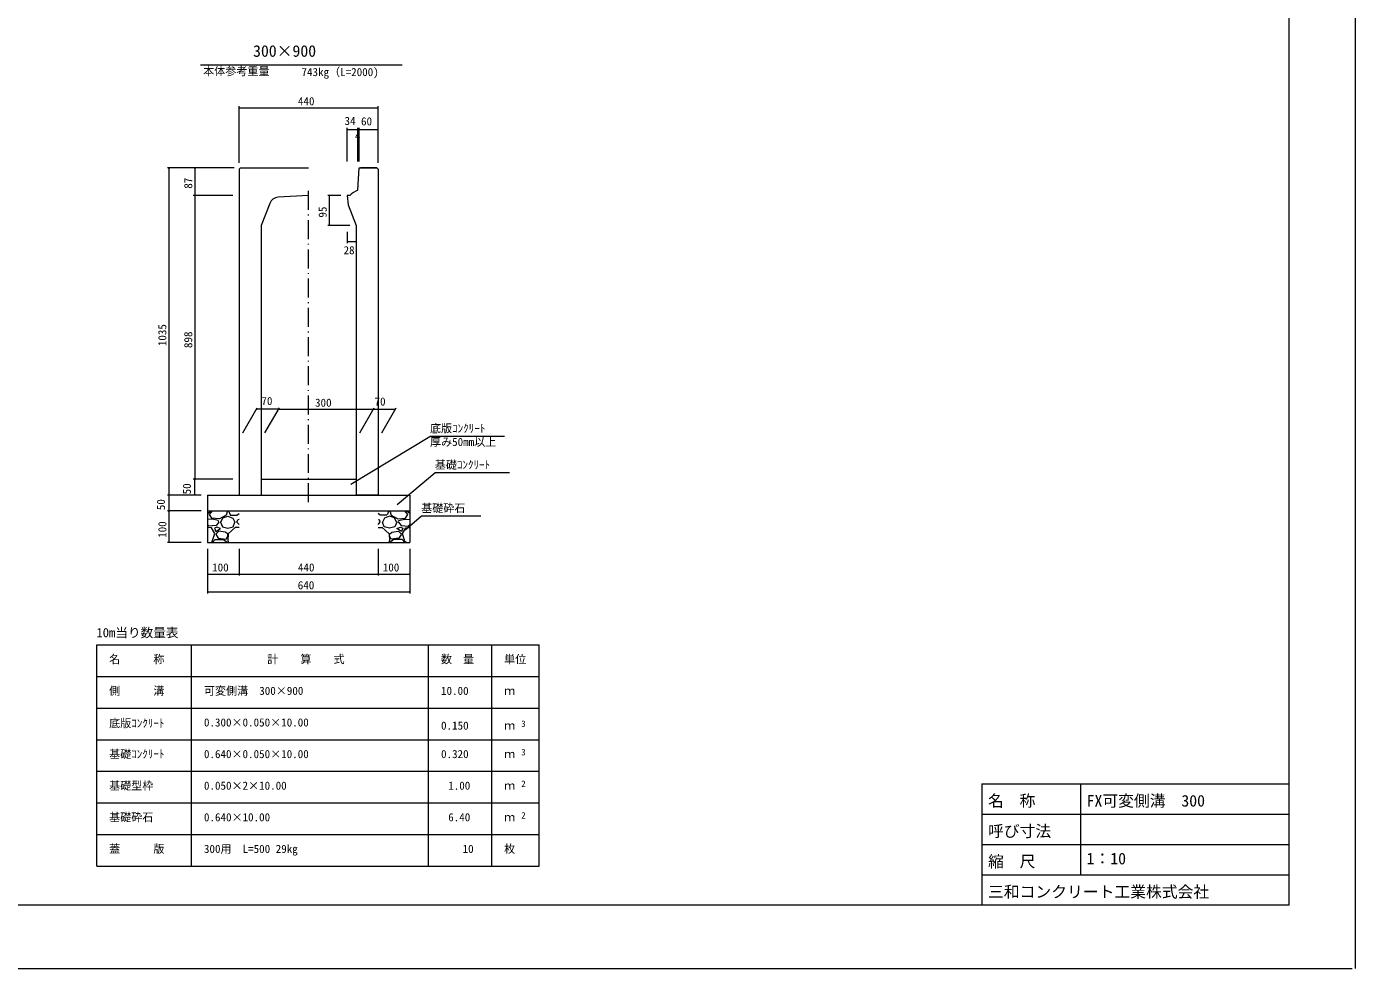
# Model space of a CAD drawing. Units: millimetres on the paper, scale 1:10. Extents: x 0 to 841, y 0 to 594.
# Drawn here: x 420.5 to 841, y 0 to 298 of the extents above; entities that cross this region are included whole.
import ezdxf
from ezdxf.enums import TextEntityAlignment as Align

# ---------------------------------------------------------------- set-up
doc = ezdxf.new("R2010")
doc.units = ezdxf.units.MM
doc.linetypes.add('DASHED_DOTTED', pattern=[9.25, 6, -1.5, 0.25, -1.5])
for name, color, linetype, lineweight in [('D-STR-DIM（寸法）', 7, 'Continuous', 18), ('D-STR-HTXT（旗揚げ）', 4, 'Continuous', 18), ('D-STR-STRn（構造物）', 7, 'Continuous', 18), ('D-STR（構造物外形線）', 1, 'Continuous', 18), ('D-TTL(外枠）', 2, 'Continuous', 18), ('DEFPOINTS_2', 8, 'Continuous', 18)]:
    doc.layers.add(name, color=color, linetype=linetype, lineweight=lineweight)
doc.layers.add('D-STR-TXT（文字）', color=7, linetype='Continuous')
doc.layers.add('D-TTL-TXT（文字）', color=7, linetype='Continuous')
doc.styles.add('ＭＳ ゴシック', font='')
doc.styles.get('ＭＳ ゴシック').set_extended_font_data('MS Gothic')

msp = doc.modelspace()

# ---------------------------------------------------------------- linework, layer by layer
at = {"layer": 'D-STR-DIM（寸法）'}
for p, q in [((487.756, 254.876), (487.756, 272.786)), ((487.756, 272.286), (487.906, 272.311)), ((487.756, 272.286), (487.776, 272.286)), ((487.906, 272.261), (487.756, 272.286)), ((487.776, 272.286), (531.736, 272.286)), ((531.606, 272.311), (531.756, 272.286)), ((531.756, 272.286), (531.606, 272.261)), ((531.756, 272.286), (531.736, 272.286)), ((531.756, 254.876), (531.756, 272.786)), ((521.956, 255.276), (521.956, 265.971)), ((521.956, 265.471), (522.106, 265.496)), ((521.956, 265.471), (521.976, 265.471)), ((522.106, 265.446), (521.956, 265.471)), ((521.976, 265.471), (525.336, 265.471)), ((525.206, 265.496), (525.356, 265.471)), ((525.356, 265.471), (525.206, 265.446)), ((525.356, 265.471), (525.336, 265.471)), ((525.356, 255.276), (525.356, 265.971)), ((525.356, 255.276), (525.356, 265.971)), ((525.356, 265.471), (525.506, 265.496)), ((525.356, 265.471), (525.376, 265.471)), ((525.506, 265.446), (525.356, 265.471)), ((525.736, 265.471), (525.376, 265.471)), ((525.606, 265.496), (525.756, 265.471)), ((525.756, 265.471), (525.606, 265.446)), ((525.756, 265.471), (525.736, 265.471)), ((525.756, 255.276), (525.756, 265.971)), ((525.756, 255.276), (525.756, 265.971)), ((525.756, 265.471), (525.906, 265.496)), ((525.756, 265.471), (525.776, 265.471)), ((525.906, 265.446), (525.756, 265.471)), ((525.776, 265.471), (531.736, 265.471)), ((531.606, 265.496), (531.756, 265.471)), ((531.756, 265.471), (531.606, 265.446)), ((531.756, 265.471), (531.736, 265.471)), ((531.756, 254.876), (531.756, 265.971)), ((486.156, 253.276), (465.05, 253.276)), ((465.525, 253.126), (465.55, 253.276)), ((465.55, 253.276), (465.55, 253.256)), ((465.55, 253.276), (465.575, 253.126)), ((465.55, 253.256), (465.55, 149.796)), ((486.156, 253.276), (473.241, 253.276)), ((473.716, 253.126), (473.741, 253.276)), ((473.741, 253.276), (473.741, 253.256)), ((473.741, 253.276), (473.766, 253.126)), ((473.741, 253.256), (473.741, 244.596)), ((483.756, 244.576), (473.241, 244.576)), ((485.756, 244.576), (473.241, 244.576)), ((473.741, 244.576), (473.716, 244.726)), ((473.716, 244.426), (473.741, 244.576)), ((473.766, 244.726), (473.741, 244.576)), ((473.741, 244.576), (473.741, 244.596)), ((473.741, 244.576), (473.741, 244.556)), ((473.741, 244.576), (473.766, 244.426)), ((473.741, 244.556), (473.741, 154.796)), ((519.956, 244.576), (515.784, 244.576)), ((516.259, 244.426), (516.284, 244.576)), ((516.284, 244.576), (516.284, 244.556)), ((516.284, 244.576), (516.309, 244.426)), ((516.284, 244.556), (516.284, 235.096)), ((522.756, 235.076), (515.784, 235.076)), ((516.284, 235.076), (516.259, 235.226)), ((516.309, 235.226), (516.284, 235.076)), ((516.284, 235.076), (516.284, 235.096)), ((521.956, 233.076), (521.956, 229.527)), ((524.756, 233.076), (524.756, 229.527)), ((521.956, 230.027), (522.106, 230.052)), ((521.956, 230.027), (521.976, 230.027)), ((522.106, 230.002), (521.956, 230.027)), ((521.976, 230.027), (524.736, 230.027)), ((524.606, 230.052), (524.756, 230.027)), ((524.756, 230.027), (524.606, 230.002)), ((524.756, 230.027), (524.736, 230.027)), ((488.911, 169.47), (493.491, 177.403)), ((493.203, 176.903), (493.353, 176.928)), ((493.203, 176.903), (493.223, 176.903)), ((493.353, 176.878), (493.203, 176.903)), ((500.183, 176.903), (493.223, 176.903)), ((495.911, 169.47), (500.491, 177.403)), ((495.911, 169.47), (500.491, 177.403)), ((500.053, 176.928), (500.203, 176.903)), ((500.203, 176.903), (500.053, 176.878)), ((500.203, 176.903), (500.183, 176.903)), ((500.203, 176.903), (500.353, 176.928)), ((500.203, 176.903), (500.223, 176.903)), ((500.353, 176.878), (500.203, 176.903)), ((500.223, 176.903), (530.183, 176.903)), ((525.911, 169.47), (530.491, 177.403)), ((525.911, 169.47), (530.491, 177.403)), ((530.053, 176.928), (530.203, 176.903)), ((530.203, 176.903), (530.053, 176.878)), ((530.203, 176.903), (530.183, 176.903)), ((530.203, 176.903), (530.353, 176.928)), ((530.203, 176.903), (530.223, 176.903)), ((530.353, 176.878), (530.203, 176.903)), ((530.223, 176.903), (537.183, 176.903)), ((532.911, 169.47), (537.491, 177.403)), ((537.053, 176.928), (537.203, 176.903)), ((537.203, 176.903), (537.053, 176.878)), ((537.203, 176.903), (537.183, 176.903)), ((485.756, 154.776), (473.241, 154.776)), ((483.756, 154.776), (473.241, 154.776)), ((473.741, 154.776), (473.716, 154.926)), ((473.716, 154.626), (473.741, 154.776)), ((473.766, 154.926), (473.741, 154.776)), ((473.741, 154.776), (473.741, 154.796)), ((473.741, 154.776), (473.741, 154.756)), ((473.741, 154.776), (473.766, 154.626)), ((473.741, 149.796), (473.741, 154.756)), ((475.756, 149.776), (465.05, 149.776)), ((475.756, 149.776), (465.05, 149.776)), ((465.55, 149.776), (465.525, 149.926)), ((465.525, 149.626), (465.55, 149.776)), ((465.575, 149.926), (465.55, 149.776)), ((465.55, 149.776), (465.55, 149.796)), ((465.55, 149.776), (465.55, 149.756)), ((465.55, 149.776), (465.575, 149.626)), ((465.55, 149.756), (465.55, 144.796)), ((475.756, 149.776), (473.241, 149.776)), ((473.741, 149.776), (473.716, 149.926)), ((473.766, 149.926), (473.741, 149.776)), ((473.741, 149.776), (473.741, 149.796)), ((475.756, 144.776), (465.05, 144.776)), ((475.756, 144.776), (465.05, 144.776)), ((465.55, 144.776), (465.525, 144.926)), ((465.525, 144.626), (465.55, 144.776)), ((465.575, 144.926), (465.55, 144.776)), ((465.55, 144.776), (465.55, 144.796)), ((465.55, 144.776), (465.55, 144.756)), ((465.55, 144.776), (465.575, 144.626)), ((465.55, 144.756), (465.55, 134.796)), ((475.756, 134.776), (465.05, 134.776)), ((465.55, 134.776), (465.525, 134.926)), ((465.575, 134.926), (465.55, 134.776)), ((465.55, 134.776), (465.55, 134.796)), ((477.756, 132.776), (477.756, 118.653)), ((477.756, 132.776), (477.756, 124.276)), ((487.756, 132.776), (487.756, 124.276)), ((487.756, 132.776), (487.756, 124.276)), ((531.756, 132.776), (531.756, 124.276)), ((531.756, 132.776), (531.756, 124.276)), ((541.756, 132.776), (541.756, 118.653)), ((541.756, 132.776), (541.756, 124.276)), ((477.756, 124.776), (477.906, 124.801)), ((477.756, 124.776), (477.776, 124.776)), ((477.906, 124.751), (477.756, 124.776)), ((477.776, 124.776), (487.736, 124.776)), ((487.606, 124.801), (487.756, 124.776)), ((487.756, 124.776), (487.606, 124.751)), ((487.756, 124.776), (487.736, 124.776)), ((487.756, 124.776), (487.906, 124.801)), ((487.756, 124.776), (487.776, 124.776)), ((487.906, 124.751), (487.756, 124.776)), ((487.776, 124.776), (531.736, 124.776)), ((531.606, 124.801), (531.756, 124.776)), ((531.756, 124.776), (531.606, 124.751)), ((531.756, 124.776), (531.736, 124.776)), ((531.756, 124.776), (531.906, 124.801)), ((531.756, 124.776), (531.776, 124.776)), ((531.906, 124.751), (531.756, 124.776)), ((531.776, 124.776), (541.736, 124.776)), ((541.606, 124.801), (541.756, 124.776)), ((541.756, 124.776), (541.606, 124.751)), ((541.756, 124.776), (541.736, 124.776)), ((477.756, 119.153), (477.906, 119.178)), ((477.756, 119.153), (477.776, 119.153)), ((477.906, 119.128), (477.756, 119.153)), ((477.776, 119.153), (541.736, 119.153)), ((541.606, 119.178), (541.756, 119.153)), ((541.756, 119.153), (541.606, 119.128)), ((541.756, 119.153), (541.736, 119.153))]:
    msp.add_line(p, q, dxfattribs=at)
at = {"layer": 'D-STR-HTXT（旗揚げ）'}
for p, q in [((475.542, 285.9), (539.325, 285.9)), ((523.127, 153.237), (548.156, 168.305)), ((571.754, 168.305), (548.156, 168.305)), ((537.764, 146.795), (549.681, 156.808)), ((573.279, 156.808), (549.681, 156.808)), ((540.283, 138.805), (545.367, 143.066)), ((564.231, 143.066), (545.367, 143.066)), ((442.702, 102.374), (582.702, 102.374)), ((442.702, 32.374), (442.702, 102.374)), ((472.702, 32.374), (472.702, 102.374)), ((547.702, 32.374), (547.702, 102.374)), ((567.702, 70.374), (567.702, 102.374)), ((567.702, 32.374), (567.702, 102.374)), ((582.702, 32.374), (582.702, 102.374)), ((442.702, 92.374), (582.702, 92.374)), ((442.702, 82.374), (582.702, 82.374)), ((442.702, 72.374), (582.702, 72.374)), ((442.702, 62.374), (582.702, 62.374)), ((442.702, 52.374), (582.702, 52.374)), ((442.702, 42.374), (582.702, 42.374)), ((442.702, 32.374), (582.702, 32.374))]:
    msp.add_line(p, q, dxfattribs=at)
at = {"layer": 'D-STR-STRn（構造物）', "linetype": 'DASHED_DOTTED'}
msp.add_line((509.756, 147.513), (509.756, 247.431), dxfattribs=at)
at = {"layer": 'D-STR-STRn（構造物）'}
for p, q in [((494.756, 154.776), (524.756, 154.776)), ((477.756, 149.776), (541.756, 149.776)), ((477.756, 149.776), (477.756, 134.776)), ((541.756, 149.776), (541.756, 134.776)), ((477.756, 144.776), (541.756, 144.776)), ((477.756, 143.906), (478.882, 144.776)), ((478.374, 143.672), (479.367, 144.776)), ((479.093, 142.466), (478.393, 143.666)), ((483.679, 143.364), (481.579, 142.264)), ((482.575, 142.571), (484.175, 143.071)), ((484.077, 144.771), (483.677, 143.371)), ((484.17, 143.071), (485.77, 142.471)), ((484.418, 144.776), (484.957, 143.495)), ((484.968, 143.467), (487.068, 143.367)), ((487.074, 143.379), (487.756, 143.906)), ((532.438, 143.379), (531.756, 143.906)), ((534.545, 143.467), (532.445, 143.367)), ((535.342, 143.071), (533.742, 142.471)), ((535.095, 144.776), (534.555, 143.495)), ((536.938, 142.571), (535.338, 143.071)), ((535.436, 144.771), (535.836, 143.371)), ((535.834, 143.364), (537.934, 142.264)), ((541.139, 143.672), (540.145, 144.776)), ((540.419, 142.466), (541.119, 143.666)), ((541.756, 143.906), (540.63, 144.776)), ((479.282, 142.16), (477.756, 141.999)), ((478.171, 140.004), (477.756, 140.456)), ((478.977, 139.361), (477.756, 139.463)), ((480.467, 140.178), (478.167, 139.978)), ((480.096, 137.577), (478.996, 139.377)), ((481.567, 142.292), (479.067, 142.492)), ((481.27, 141.677), (479.27, 142.177)), ((479.97, 139.272), (480.37, 138.272)), ((480.672, 139.568), (479.972, 139.268)), ((480.37, 138.274), (481.87, 139.174)), ((481.374, 141.172), (480.474, 140.172)), ((481.877, 139.174), (480.677, 139.574)), ((481.375, 141.165), (481.275, 141.665)), ((481.865, 141.174), (482.465, 139.774)), ((481.971, 141.171), (482.571, 142.571)), ((482.466, 139.764), (484.166, 139.264)), ((484.179, 139.266), (485.879, 139.766)), ((486.576, 139.571), (484.276, 137.471)), ((485.775, 142.469), (486.375, 141.169)), ((485.871, 139.776), (486.371, 141.176)), ((487.756, 139.463), (486.577, 139.561)), ((487.756, 140.456), (487.071, 141.204)), ((487.072, 141.174), (487.372, 141.974)), ((487.756, 141.999), (487.382, 141.96)), ((531.756, 141.999), (532.13, 141.96)), ((531.756, 140.456), (532.442, 141.204)), ((531.756, 139.463), (532.936, 139.561)), ((532.441, 141.174), (532.141, 141.974)), ((532.937, 139.571), (535.237, 137.471)), ((533.737, 142.469), (533.137, 141.169)), ((533.642, 139.776), (533.142, 141.176)), ((535.334, 139.266), (533.634, 139.766)), ((537.047, 139.764), (535.347, 139.264)), ((537.541, 141.171), (536.941, 142.571)), ((537.648, 141.174), (537.048, 139.774)), ((537.636, 139.174), (538.836, 139.574)), ((539.142, 138.274), (537.642, 139.174)), ((537.945, 142.292), (540.445, 142.492)), ((538.138, 141.165), (538.238, 141.665)), ((538.139, 141.172), (539.039, 140.172)), ((538.243, 141.677), (540.243, 142.177)), ((538.84, 139.568), (539.54, 139.268)), ((539.046, 140.178), (541.346, 139.978)), ((539.543, 139.272), (539.143, 138.272)), ((539.417, 137.577), (540.517, 139.377)), ((540.23, 142.16), (541.756, 141.999)), ((540.536, 139.361), (541.756, 139.463)), ((541.342, 140.004), (541.756, 140.456)), ((477.756, 134.776), (541.756, 134.776)), ((478.882, 134.776), (479.274, 135.079)), ((479.275, 135.068), (480.075, 137.568)), ((479.367, 134.776), (480.174, 135.672)), ((480.174, 135.672), (482.774, 135.672)), ((480.37, 137.375), (481.17, 136.175)), ((481.373, 138.371), (480.373, 137.371)), ((481.177, 136.167), (483.677, 135.867)), ((483.385, 138.077), (481.385, 138.377)), ((482.771, 135.695), (484.071, 134.795)), ((484.195, 137.351), (483.395, 138.051)), ((483.677, 135.873), (484.177, 136.773)), ((484.157, 135.395), (484.418, 134.776)), ((484.269, 137.477), (484.169, 135.377)), ((484.174, 136.772), (484.174, 137.372)), ((535.355, 135.395), (535.095, 134.776)), ((535.244, 137.477), (535.344, 135.377)), ((535.318, 137.351), (536.118, 138.051)), ((535.836, 135.873), (535.336, 136.773)), ((535.339, 136.772), (535.339, 137.372)), ((536.742, 135.695), (535.442, 134.795)), ((538.336, 136.167), (535.836, 135.867)), ((536.127, 138.077), (538.127, 138.377)), ((539.339, 135.672), (536.739, 135.672)), ((538.139, 138.371), (539.139, 137.371)), ((539.142, 137.375), (538.342, 136.175)), ((540.145, 134.776), (539.339, 135.672)), ((540.238, 135.068), (539.438, 137.568)), ((540.63, 134.776), (540.238, 135.079))]:
    msp.add_line(p, q, dxfattribs=at)
at = {"layer": 'D-STR（構造物外形線）'}
for p, q in [((487.756, 252.876), (488.156, 253.276)), ((487.756, 252.876), (487.756, 149.776)), ((488.156, 253.276), (493.356, 253.276)), ((493.256, 253.276), (509.756, 253.276)), ((525.356, 246.238), (525.756, 253.276)), ((525.756, 253.276), (531.356, 253.276)), ((531.356, 253.276), (526.156, 253.276)), ((531.756, 252.876), (531.356, 253.276)), ((531.756, 252.876), (531.756, 149.776)), ((509.756, 244.576), (500.067, 243.995)), ((522.756, 244.576), (521.956, 244.576)), ((522.756, 244.576), (521.956, 244.576)), ((521.956, 244.576), (522.256, 241.576)), ((497.446, 242.076), (494.756, 235.076)), ((522.256, 241.576), (524.756, 235.076)), ((494.756, 235.076), (494.756, 149.776)), ((524.756, 235.076), (524.756, 149.776)), ((487.756, 149.776), (494.756, 149.776)), ((531.756, 149.776), (524.756, 149.776))]:
    msp.add_line(p, q, dxfattribs=at)
for centre, radius, start, end in [((500.246, 241), 3, 93.43363, 158.9827), ((528.284, 238.793), 8, 111.46486, 133.704)]:
    msp.add_arc(centre, radius, start, end, dxfattribs=at)
at = {"layer": 'D-TTL(外枠）'}
for p, q in [((820, 20), (820, 574)), ((722.8, 58.4), (820, 58.4)), ((722.8, 58.4), (722.8, 20)), ((754, 58.4), (754, 29.6)), ((722.8, 48.8), (820, 48.8)), ((722.8, 39.2), (820, 39.2)), ((722.8, 29.6), (820, 29.6)), ((820, 20), (25, 20))]:
    msp.add_line(p, q, dxfattribs=at)
at = {"layer": 'DEFPOINTS_2'}
for p, q in [((841, 0), (841, 594)), ((0, 0), (840, 0))]:
    msp.add_line(p, q, dxfattribs=at)

# ---------------------------------------------------------------- texts
at = {"layer": 'D-STR-DIM（寸法）', "style": 'ＭＳ ゴシック'}
for s, p in [('440', (506.363, 272.336)), ('34', (521.128, 266.102)), ('60', (526.337, 265.982)), ('4', (524.428, 261.389)), ('28', (520.815, 225.198)), ('70', (494.809, 177.486)), ('300', (511.782, 176.953)), ('70', (530.61, 177.323)), ('100', (479.212, 124.826)), ('440', (506.363, 124.826)), ('100', (533.212, 124.826)), ('640', (506.31, 119.203))]:
    msp.add_text(s, height=2.566, dxfattribs=at).set_placement(p, align=Align.BOTTOM_LEFT)
for s, p in [('87', (473.691, 246.705)), ('95', (516.234, 237.57)), ('1035', (465.5, 196.889)), ('898', (473.691, 196.283)), ('50', (473.259, 149.993)), ('50', (465.066, 144.993)), ('100', (465.5, 136.232))]:
    msp.add_text(s, height=2.566, rotation=90, dxfattribs=at).set_placement(p, align=Align.BOTTOM_LEFT)
at = {"layer": 'D-STR-TXT（文字）', "style": 'ＭＳ ゴシック'}
for s, height, p in [('300×900', 3.666, (492.168, 287.349)), ('本体参考重量', 2.566, (476.373, 281.833)), ('743kg（L=2000)', 2.566, (507.493, 281.569)), ('底版ｺﾝｸﾘｰﾄ', 2.566, (548.156, 168.805)), ('厚み50mm以上', 2.566, (548.156, 164.533)), ('基礎ｺﾝｸﾘｰﾄ', 2.566, (549.681, 157.308)), ('基礎砕石', 2.566, (545.367, 143.566)), ('10m当り数量表', 2.933, (442.593, 103.899)), ('名\u3000\u3000\u3000称', 2.566, (446.625, 95.777)), ('計\u3000\u3000算\u3000\u3000式', 2.566, (496.632, 95.777)), ('数\u3000量', 2.566, (551.625, 95.777)), ('単位', 2.566, (571.625, 95.777)), ('側\u3000\u3000\u3000溝', 2.566, (446.625, 85.777)), ('可変側溝\u3000300×900', 2.566, (476.625, 85.777)), ('10.00', 2.566, (551.652, 85.777)), ('ｍ', 2.566, (571.625, 85.777)), ('底版ｺﾝｸﾘｰﾄ', 2.566, (446.625, 75.512)), ('0.300×0.050×10.00', 2.566, (476.625, 75.777)), ('0.150', 2.566, (551.652, 74.777)), ('ｍ', 2.566, (571.625, 74.777)), ('3', 2.053, (577.027, 75.782)), ('基礎ｺﾝｸﾘｰﾄ', 2.566, (446.625, 65.777)), ('0.640×0.050×10.00', 2.566, (476.625, 65.777)), ('0.320', 2.566, (551.652, 65.777)), ('ｍ', 2.566, (571.625, 65.777)), ('3', 2.053, (577.027, 66.782)), ('基礎型枠', 2.566, (446.625, 55.777)), ('0.050×2×10.00', 2.566, (476.625, 55.777)), ('1.00', 2.566, (553.926, 55.777)), ('2', 2.053, (577.027, 56.782)), ('ｍ', 2.566, (571.625, 55.777)), ('基礎砕石', 2.566, (446.625, 45.777)), ('0.640×10.00', 2.566, (476.625, 45.777)), ('6.40', 2.566, (553.926, 45.777)), ('ｍ', 2.566, (571.625, 45.777)), ('2', 2.053, (577.027, 46.782)), ('蓋\u3000\u3000\u3000版', 2.566, (446.625, 35.777)), ('300用\u3000L=500 29kg', 2.566, (476.625, 35.777)), ('10', 2.566, (558.474, 35.777)), ('枚', 2.566, (571.625, 35.777))]:
    msp.add_text(s, height=height, dxfattribs=at).set_placement(p, align=Align.BOTTOM_LEFT)
at = {"layer": 'D-TTL-TXT（文字）', "style": 'ＭＳ ゴシック'}
for s, p in [('名\u3000称', (724.731, 50.114)), ('FX可変側溝\u3000300', (755.931, 50.114)), ('呼び寸法', (724.731, 40.514)), ('縮\u3000尺', (724.731, 30.914)), ('1：10', (755.931, 31.827)), ('三和コンクリート工業株式会社', (724.731, 21.314))]:
    msp.add_text(s, height=3.666, dxfattribs=at).set_placement(p, align=Align.BOTTOM_LEFT)

doc.saveas('drawing.dxf')
